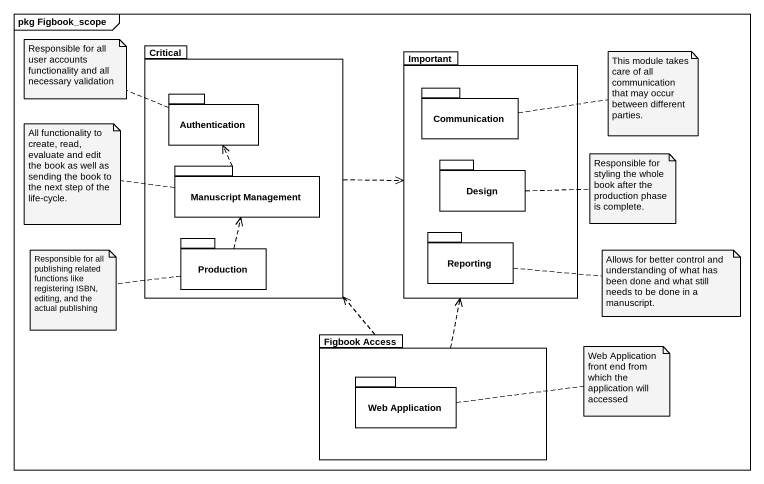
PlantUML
@startuml
mainframe pkg Figbook_scope
package "Critical" as Critical_ {
  package Authentication {
  }
  package "Manuscript Management" as Manuscript_Management {
  }
  package Production {
  }
}
package Important {
  package Communication {
  }
  package Design {
  }
  package Reporting {
  }
}
package "Figbook Access" as Figbook_Access {
  package "Web Application" as Web_Application {
  }
}
Critical_ .right.> Important
Manuscript_Management .up.> Authentication
Production .up.> Manuscript_Management
Figbook_Access .up.> Critical_
Figbook_Access .up.> Important
note left of Authentication : Responsible for all user accounts functionality and all necessary validation
note right of Communication : This module takes care of all communication that may occur between different parties.
note left of Manuscript_Management : All functionality to create, read, evaluate and edit the book as well as sending the book to the next step of the life-cycle.
note right of Design : Responsible for styling the whole book after the production phase is complete.
note left of Production : Responsible for all publishing related functions like registering ISBN, editing, and the actual publishing
note right of Reporting : Allows for better control and understanding of what has been done and what still needs to be done in a manuscript.
note right of Web_Application : Web Application front end from which the application will accessed
@enduml
